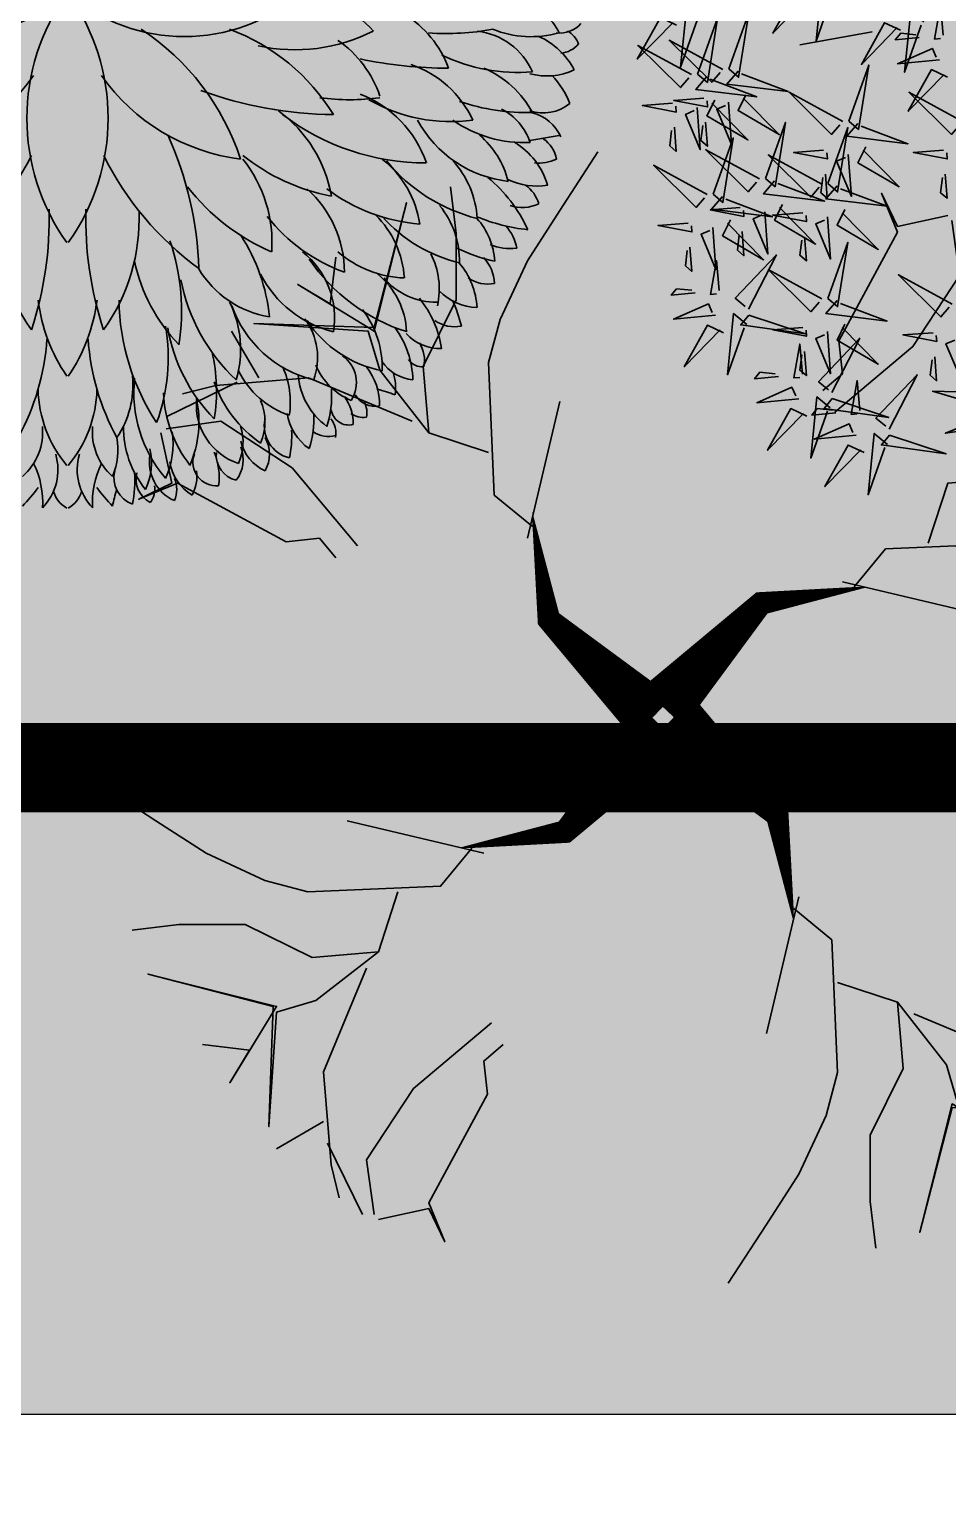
# Model space of a CAD drawing. Header units: millimetres. Extents: x -176651 to 424033, y -469666 to 486614.
# Drawn here: x 232651 to 233063, y 123438 to 124096 of the extents above; entities that cross this region are included whole.
import ezdxf

# ---------------------------------------------------------------- set-up
doc = ezdxf.new("R2010")
doc.units = ezdxf.units.MM
doc.linetypes.add('1625W-Roof Plan$0$DASHED', pattern=[0.75, 0.5, -0.25])
for name, color, linetype in [('1625_West Villa$0$ad-Elevation 10', 8, 'Continuous'), ('1625_West Villa$0$ad-Verandah', 8, 'Continuous'), ('1625W-Roof Plan$0$ad-Primary Roof', 8, 'Continuous'), ('ad-Road', 8, 'Continuous'), ('ad-Road Hatch', 8, 'Continuous')]:
    doc.layers.add(name, color=color, linetype=linetype)
doc.layers.add('1625_West Villa$0$ad-Landscape', color=8, linetype='Continuous', lineweight=35)

# ---------------------------------------------------------------- blocks, each defined once
blk = doc.blocks.new('A$C4fb60e89')
at = {"layer": 'ad-Road Hatch', "ltscale": 5, "transparency": 33554687}
h = blk.add_hatch(dxfattribs=at)
h.set_pattern_fill('AR-HBONE', color=256, scale=15)
h.set_pattern_definition([(45, (-193247.7, -428758.8), (0, 2155.2615), [4572, -1524]), (135, (-192170.1, -427681.1), (2e-13, 2155.2615), [4572, -1524])])
h.paths.add_polyline_path([(175594.49, -250240.98), (169177.86, -249341.09), (167473.46, -249057.13), (167473.46, -138693.88), (101313.46, -138693.88), (101313.46, -199953.88), (101307.71, -237994.62), (101040.35, -268290.99), (101007.75, -280967.74), (101066.44, -293683.61), (101242.5, -311127.18), (100909.94, -319343.59), (100949.06, -333937.5), (100668.66, -366959.64), (100727.35, -390982.85), (100668.66, -404585.58), (100538.24, -420418.47), (100466.51, -428758.78), (92426.17, -427265.48), (92163.46, -427209.5), (92163.46, -321453.88), (24803.46, -321453.88), (24803.46, -412960.51), (15653.46, -411028.55), (15653.5, -321452.2), (-19535.1, -321452.19), (-34427.45, -319476.7), (-65207.39, -315394.6), (-171770.14, -301268.1), (-185853.92, -298333.14), (-193247.71, -296831.54), (-193244.04, -292907.62), (-191913.77, -285219.41), (-191838.82, -284678.82), (-183397.39, -286393.18), (-169722.94, -289242.84), (-53141.22, -304697.51), (-18730.12, -309262.19), (15653.31, -309262.2), (15653.46, 703.42), (24803.46, 1114.59), (24803.46, -129543.88), (92163.46, -129543.88), (92163.46, 15133.29), (101313.46, 17712.85), (101313.46, -129543.88), (167473.46, -129543.88), (167473.46, 35551.59), (175737.95, 37855.03), (175848.81, 28595.27), (175835.76, 25947.37), (175777.08, 14040.48), (175855.33, 2315.8), (175659.7, -18036.12), (175731.43, -34038.55), (175718.39, -46839.2), (175672.74, -63402.44), (175816.2, -82071.94), (175542.32, -106356), (175490.15, -124640.77), (175574.93, -145018.77), (175731.43, -168892), (175796.64, -181268.79), (175796.64, -192667.42), (175744.47, -208200.35), (175829.24, -223276.81), (175887.93, -234871.08)])
h.paths.add_polyline_path([(24803.46, -309263.88), (92163.46, -309263.88), (92163.46, -138693.88), (24803.46, -138693.88)], flags=16)
blk = doc.blocks.new('1625_West Villa$0$bamboo')
at = {"layer": '1625_West Villa$0$ad-Landscape', "color": 62}
blk.add_line((-124.2, -652.6), (-157.7, -842.3), dxfattribs=at)
for points in [[(-1158.7, -320.6), (-1114.9, -311.4), (-1174.8, -460.8), (-1156.4, -331.5)], [(-1114.4, -368.3), (-1068.3, -370), (-1064.9, -494.8), (-1103.4, -366)], [(-922.6, -429.1), (-1032.9, -420.9), (-940.7, -459.5), (-931.1, -436.4)], [(-1179.6, -607.1), (-1229, -459.4), (-1205.5, -628.4), (-1179.6, -607.1)], [(-836.6, -443.5), (-760.1, -583.9), (-870.5, -472.6), (-845, -450.8)], [(-974.6, -488.6), (-1037.7, -483.9), (-1023.1, -500.8), (-983.1, -495.9)], [(-911.6, -493.3), (-917.6, -572.1), (-934.7, -483.7), (-918.9, -484.8)], [(-1163.9, -608.6), (-1022, -535), (-1135.5, -643.1), (-1156.8, -617.2)], [(-1204, -612.6), (-1175.5, -647.1), (-1335.8, -663.4), (-1212.6, -619.7)], [(-1084.1, -757), (-1133.4, -609.4), (-1109.9, -778.4), (-1084.1, -757)], [(-827.8, -744.4), (-861.7, -773.6), (-881.2, -613.7), (-835.1, -736)], [(-527.4, -744.4), (-561.3, -773.6), (-580.8, -613.7), (-534.7, -736)], [(-425.4, -669.4), (-466.6, -690.1), (-529.7, -582.4), (-433.9, -676.7)], [(-119.8, -578.6), (-100, -620.2), (-209, -681), (-112.7, -587.2)], [(-889.6, -724), (-930.8, -744.6), (-993.8, -636.9), (-898.1, -731.2)], [(-589.2, -724), (-630.4, -744.6), (-693.5, -636.9), (-597.7, -731.2)], [(-1225.7, -674), (-1205.9, -715.6), (-1314.8, -776.5), (-1218.6, -682.6)], [(-1115.6, -684.7), (-1037, -692.3), (-1125.7, -707.5), (-1124.2, -691.8)], [(-1068.3, -758.6), (-926.4, -685), (-1039.9, -793.1), (-1061.2, -767.2)], [(-357.5, -714.1), (-210.9, -661.7), (-379.3, -688.7), (-357.5, -714.1)], [(-1180, -694.3), (-1190.5, -804.4), (-1150.1, -713.1), (-1172.9, -702.9)], [(-821.7, -768.6), (-675.1, -716.3), (-843.5, -743.3), (-821.7, -768.6)], [(-444.7, -715.5), (-555, -707.2), (-462.9, -745.8), (-453.2, -722.8)], [(-521.3, -768.6), (-374.8, -716.3), (-543.2, -743.3), (-521.3, -768.6)], [(-358.7, -729.9), (-282.3, -870.2), (-392.6, -759), (-367.2, -737.1)], [(-1108.4, -762.6), (-1079.9, -797.1), (-1240.2, -813.4), (-1117, -769.7)], [(-1121.6, -747.6), (-1127.7, -810.5), (-1110.4, -796.3), (-1114.5, -756.2)], [(-908.9, -770), (-1019.2, -761.8), (-927.1, -800.3), (-917.4, -777.3)], [(-608.6, -770), (-718.8, -761.8), (-626.7, -800.3), (-617.1, -777.3)], [(-16.2, -749), (12.3, -783.5), (-148, -799.7), (-24.8, -756.1)], [(-822.9, -784.4), (-746.5, -924.8), (-856.8, -813.5), (-831.4, -791.7)], [(-575.6, -887.6), (-616.8, -908.3), (-679.8, -800.6), (-584, -894.9)], [(-513.8, -908.1), (-547.7, -937.2), (-567.2, -777.3), (-521, -899.6)], [(-496.8, -774.9), (-559.8, -770.2), (-545.3, -787.1), (-505.3, -782.2)], [(-522.5, -784.4), (-446.1, -924.8), (-556.4, -813.5), (-531, -791.7)], [(-433.8, -779.7), (-439.8, -858.4), (-456.8, -770), (-441.1, -771.2)], [(-1130.1, -824), (-1110.3, -865.6), (-1219.3, -926.5), (-1123, -832.6)], [(-1084.5, -844.3), (-1095, -954.4), (-1054.5, -863.1), (-1077.3, -852.9)], [(-1020.1, -834.7), (-941.4, -842.3), (-1030.2, -857.5), (-1028.7, -841.8)], [(-961, -829.5), (-1024, -824.8), (-1009.5, -841.7), (-969.5, -836.8)], [(-898, -834.2), (-904, -913), (-921, -824.6), (-905.3, -825.7)], [(-865.6, -975.2), (-915, -827.6), (-891.5, -996.5), (-865.6, -975.2)], [(-660.6, -829.5), (-723.6, -824.8), (-709.1, -841.7), (-669.1, -836.8)], [(-597.6, -834.2), (-603.6, -913), (-620.7, -824.6), (-604.9, -825.7)], [(-37.9, -810.4), (-18.1, -852), (-127, -912.8), (-30.8, -819)], [(-507.7, -932.3), (-361.1, -879.9), (-529.5, -906.9), (-507.7, -932.3)], [(-227.1, -1003.5), (-261, -1032.7), (-280.5, -872.8), (-234.3, -995)], [(-1026.1, -897.6), (-1032.1, -960.5), (-1014.9, -946.3), (-1019, -906.2)], [(-849.9, -976.7), (-708, -903.2), (-821.4, -1011.2), (-842.8, -985.4)], [(-554.7, -1044.4), (-588.6, -1073.6), (-608.1, -913.7), (-562, -1036)], [(-288.9, -983), (-330, -1003.7), (-393.1, -896), (-297.3, -990.3)], [(-616.5, -1023.9), (-657.7, -1044.6), (-720.8, -936.9), (-625, -1031.2)], [(-594.9, -933.7), (-705.2, -925.4), (-613.1, -964), (-603.4, -940.9)], [(-508.9, -948), (-432.5, -1088.4), (-542.8, -977.2), (-517.4, -955.3)], [(-240.7, -1085.3), (-274.6, -1114.5), (-294.1, -954.6), (-248, -1076.9)], [(-889.9, -980.8), (-861.5, -1015.3), (-1021.7, -1031.5), (-898.6, -987.9)], [(-647, -993.1), (-710, -988.4), (-695.4, -1005.3), (-655.5, -1000.4)], [(-584, -997.8), (-590, -1076.6), (-607, -988.2), (-591.3, -989.4)], [(-302.5, -1064.9), (-343.7, -1085.5), (-406.8, -977.8), (-311, -1072.1)], [(-221, -1027.7), (-74.4, -975.4), (-242.8, -1002.3), (-221, -1027.7)], [(-548.6, -1068.6), (-402.1, -1016.3), (-570.5, -1043.2), (-548.6, -1068.6)], [(-308.2, -1029.1), (-418.5, -1020.8), (-326.4, -1059.4), (-316.7, -1036.4)], [(-911.7, -1042.2), (-891.9, -1083.8), (-1000.8, -1144.6), (-904.6, -1050.8)], [(-866, -1062.5), (-876.5, -1172.5), (-836.1, -1081.2), (-858.9, -1071.1)], [(-801.6, -1052.8), (-723, -1060.4), (-811.7, -1075.7), (-810.2, -1059.9)], [(-635.9, -1070), (-746.1, -1061.7), (-654, -1100.3), (-644.4, -1077.3)], [(-234.6, -1109.5), (-88.1, -1057.2), (-256.5, -1084.1), (-234.6, -1109.5)], [(-222.2, -1043.5), (-145.8, -1183.9), (-256.1, -1072.6), (-230.7, -1050.8)], [(-549.8, -1084.4), (-473.4, -1224.8), (-583.8, -1113.5), (-558.3, -1091.7)], [(-321.9, -1110.9), (-432.1, -1102.7), (-340, -1141.2), (-330.3, -1118.2)], [(-360.3, -1088.6), (-423.3, -1083.8), (-408.7, -1100.8), (-368.8, -1095.8)], [(-297.3, -1093.3), (-303.3, -1172), (-320.3, -1083.6), (-304.5, -1084.8)], [(-84.4, -1103.5), (-56, -1138), (-216.2, -1154.2), (-93.1, -1110.6)], [(-807.6, -1115.7), (-813.6, -1178.6), (-796.4, -1164.4), (-800.5, -1124.4)], [(-687.9, -1129.5), (-751, -1124.7), (-736.4, -1141.7), (-696.4, -1136.8)], [(-624.9, -1134.2), (-630.9, -1213), (-648, -1124.6), (-632.2, -1125.7)], [(-235.8, -1125.3), (-159.4, -1265.7), (-269.7, -1154.4), (-244.3, -1132.6)], [(-373.9, -1170.4), (-436.9, -1165.7), (-422.4, -1182.6), (-382.4, -1177.7)], [(-310.9, -1175.1), (-316.9, -1253.9), (-334, -1165.5), (-318.2, -1166.6)], [(-106.2, -1164.9), (-86.3, -1206.5), (-195.3, -1267.4), (-99.1, -1173.5)]]:
    blk.add_lwpolyline(points, dxfattribs=at)
at = {"layer": '1625_West Villa$0$ad-Landscape', "color": 76}
for points in [[(-358.7, -416.2), (-282.3, -556.6), (-392.6, -445.4), (-367.2, -423.5)], [(-496.8, -461.3), (-559.8, -456.6), (-545.3, -473.5), (-505.3, -468.6)], [(-433.8, -466), (-439.8, -544.8), (-456.8, -456.4), (-441.1, -457.6)], [(-242.7, -455.8), (-222.9, -497.4), (-331.8, -558.3), (-235.6, -464.5)], [(-197, -476.1), (-207.5, -586.2), (-167.1, -494.9), (-189.9, -484.8)], [(-132.6, -466.5), (-54, -474.1), (-142.8, -489.3), (-141.3, -473.6)], [(-98.1, -517.2), (-69.7, -551.7), (-229.9, -567.9), (-106.7, -524.3)], [(-138.6, -529.4), (-144.7, -592.3), (-127.4, -578.1), (-131.5, -538)], [(-363.6, -689.9), (-397.5, -719), (-417, -559.2), (-370.9, -681.4)]]:
    blk.add_lwpolyline(points, dxfattribs=at)
blk = doc.blocks.new('1625_West Villa$0$A$C7DA81DBD')
at = {"layer": '1625_West Villa$0$ad-Landscape'}
for centre, radius, start, end in [((4.147, 8.318), 0.227, 130.9335, 187.2728), ((3.602, 8.179), 0.342, 140.1793, 198.6746), ((3.063, 7.709), 0.743, 47.0323, 68.1406), ((4.101, 8.21), 0.535, 155.1905, 195.2068), ((3.338, 7.896), 0.606, 24.0272, 62.7305), ((3.977, 8.301), 0.225, 130.8443, 173.759), ((3.752, 8.272), 0.214, 30.4156, 68.83), ((3.19, 8.143), 0.343, 154.8223, 186.1053), ((2.828, 8.025), 0.269, 35.0422, 78.9599), ((10.109, 6.928), 7.168, 168.7597, 170.8333), ((2.916, 7.999), 0.358, 14.3796, 65.6782), ((4.728, 8.08), 0.838, 164.1327, 202.2774), ((3.777, 7.981), 0.359, 3.0513, 66.2944), ((2.791, 8.006), 0.311, 153.8191, 198.7871), ((2.422, 7.855), 0.302, 36.3212, 72.6008), ((3.209, 8.125), 0.552, 170.4856, 205.4529), ((2.484, 7.618), 0.625, 31.2577, 73.0883), ((1.799, 6.955), 1.205, 39.6176, 65.5256), ((3.777, 8.207), 1.488, 185.9725, 202.7074), ((4.032, 8.019), 1.016, 176.9811, 215.1502), ((2.86, 7.611), 0.488, 27.4375, 71.1826), ((5.028, 8.053), 1.765, 178.7548, 198.6115), ((2.873, 7.365), 0.824, 23.2196, 61.7797), ((5.053, 7.972), 1.458, 175.3381, 205.5558), ((3.37, 7.569), 0.57, 6.6723, 66.2687), ((2.551, 7.906), 0.41, 172.3277, 203.6108), ((2.085, 7.61), 0.356, 46.8629, 80.3692), ((2.519, 7.177), 0.735, 40.3866, 76.092), ((3.664, 8), 0.974, 186.4669, 241.6556), ((2.137, 7.724), 0.289, 169.0778, 214.6406), ((1.84, 7.449), 0.329, 46.2451, 87.6854), ((2.004, 7.199), 0.581, 48.3364, 86.6749), ((3.329, 8.051), 1.32, 191.9389, 206.2186), ((5.983, 7.38), 2.067, 169.3214, 184.0479), ((1.621, 7.013), 0.621, 49.7759, 86.9333), ((2.115, 7.651), 0.461, 182.3648, 225.5832), ((3.755, 7.978), 1.408, 194.0868, 230.7518), ((2.347, 6.872), 0.764, 47.3855, 86.8116), ((4.538, 7.416), 1.349, 172.2305, 210.013), ((2.838, 6.81), 0.868, 18.6878, 65.2839), ((1.785, 7.45), 0.289, 169.0778, 214.6406), ((1.197, 6.26), 1.281, 66.1435, 76.2848), ((3.23, 7.78), 1.242, 193.527, 228.3981), ((2.035, 6.759), 0.73, 50.8151, 91.0506), ((7.132, 7.397), 3.502, 179.9824, 192.0052), ((3.329, 6.578), 0.874, 31.4049, 69.8192), ((1.188, 6.487), 0.863, 51.0238, 81.3872), ((1.689, 7.325), 0.372, 177.6019, 227.961), ((1.808, 6.679), 0.643, 63.0761, 102.3855), ((2.244, 7.287), 0.544, 178.2486, 230.6804), ((1.218, 6.926), 0.274, 57.9754, 101.2662), ((1.314, 7.188), 0.15, 177.4703, 233.8096), ((3.802, 7.277), 1.463, 184.5397, 217.072), ((2.218, 6.324), 0.846, 38.4928, 81.4291), ((4.785, 7.206), 1.936, 179.7315, 217.4115), ((2.546, 6.334), 0.932, 21.0147, 71.0085), ((1.411, 7.142), 0.356, 186.207, 235.7181), ((1.038, 6.345), 0.759, 53.8433, 88.585), ((1.43, 6.407), 0.645, 39.1564, 87.7817), ((2.914, 7.514), 1.53, 197.5905, 235.7456), ((1.841, 6.215), 0.821, 45.1229, 85.9267), ((2.796, 7.069), 0.898, 182.3009, 220.5076), ((0.988, 6.563), 0.399, 70.941, 97.7273), ((-0.468, 6.436), 1.496, 14.5537, 20.4136), ((1.025, 6.792), 0.186, 168.2362, 240.9945), ((0.856, 6.342), 0.488, 50.8294, 91.5989), ((2.076, 7.032), 0.96, 190.8581, 236.5506), ((1.155, 6.057), 0.795, 52.4719, 91.5519), ((5.353, 6.584), 1.983, 172.8697, 187.1303), ((3.099, 5.955), 0.928, 34.9166, 71.0505), ((0.918, 6.693), 0.17, 170.7137, 216.2765), ((0.789, 6.557), 0.168, 59.8902, 103.1809), ((5.216, 6.13), 1.434, 153.1598, 192.1138), ((3.296, 6.073), 0.953, 6.2214, 47.7369), ((0.833, 6.576), 0.148, 166.0967, 261.703), ((0.696, 6.233), 0.379, 53.8191, 90.9542), ((1.034, 6.365), 0.273, 35.3989, 122.1552), ((1.376, 6.791), 0.525, 201.8257, 248.0281), ((1.943, 5.613), 0.927, 41.7393, 89.8284), ((3.287, 7.022), 1.425, 199.7331, 231.7721), ((0.621, 6.286), 0.183, 51.1425, 102.0713), ((0.83, 6.411), 0.239, 166.7548, 212.3176), ((0.919, 5.641), 0.793, 85.5663, 108.0123), ((1.568, 5.764), 0.695, 38.2825, 99.3433), ((2.35, 6.667), 0.921, 193.6684, 242.8823), ((2.387, 5.346), 1.102, 36.0391, 80.2682), ((4.23, 6.754), 1.688, 191.0285, 218.5633), ((2.351, 4.995), 1.708, 20.4746, 58.3718), ((6.505, 6.477), 3.258, 180.4864, 200.1425), ((1.139, 6.73), 0.573, 215.7635, 266.3734), ((1.241, 5.774), 0.544, 53.779, 109.798), ((0.735, 5.473), 0.814, 86.7638, 107.5222), ((0.849, 6.498), 0.437, 214.7848, 261.073), ((1.985, 6.512), 0.955, 193.7428, 250.7401), ((0.597, 5.226), 0.879, 87.0026, 102.0734), ((0.677, 6.149), 0.271, 193.6546, 282.449), ((0.873, 5.388), 0.705, 65.6035, 98.753), ((1.454, 6.318), 0.727, 198.6708, 243.797), ((5.367, 5.219), 1.476, 139.5678, 220.4322), ((2.19, 4.831), 1.111, 51.6498, 93.9516), ((3.74, 6.643), 1.772, 203.4099, 232.0446), ((0.444, 5.642), 0.279, 60.3623, 119.6377), ((0.641, 6.043), 0.37, 205.3637, 256.0362), ((0.712, 5.441), 0.443, 66.5632, 113.4368), ((1.371, 6.425), 1.015, 214.6416, 251.0624), ((1.43, 4.425), 1.503, 56.8668, 84.3747), ((2.402, 6.056), 0.836, 189.3048, 239.3197), ((0.4, 5.419), 0.285, 68.3546, 126.7162), ((0.545, 5.275), 0.428, 72.4107, 114.4025), ((0.437, 5.695), 0.213, 192.8534, 276.0686), ((0.85, 5.826), 0.508, 198.3657, 274.3629), ((1.308, 4.791), 0.892, 63.9188, 106.3599), ((2.173, 6.693), 1.53, 223.1553, 259.12), ((4.521, 5.887), 1.654, 187.071, 234.8541), ((2.238, 3.734), 2.052, 33.3645, 71.7788), ((0.376, 5.482), 0.193, 174.1867, 290.596), ((0.253, 4.962), 0.544, 67.6458, 97.2834), ((0.965, 4.057), 1.427, 76.9569, 99.2549), ((1.723, 6.473), 1.411, 225.5947, 260.3414), ((0.714, 4.425), 0.914, 78.0173, 113.3144), ((4.061, 6.873), 2.589, 216.3709, 243.6204), ((1.888, 2.448), 2.891, 65.6741, 88.2579), ((0.26, 5.008), 0.314, 81.5933, 119.1651), ((0.437, 5.482), 0.386, 211.1509, 261.8872), ((1.001, 6.11), 1.065, 232.5105, 267.2521), ((0.153, 4.921), 0.235, 66.9546, 113.0454), ((0.379, 5.278), 0.348, 203.9184, 280.7874), ((0.528, 4.448), 0.678, 81.5557, 114.7052), ((1.238, 3.557), 1.529, 80.073, 110.392), ((1.631, 3.425), 1.771, 71.0687, 99.21), ((2.329, 6.193), 1.415, 226.1223, 258.1088), ((0.153, 4.809), 0.166, 79.3544, 130.2832), ((0.955, 5.895), 1.093, 229.5217, 276.1719), ((1.737, 6.553), 1.873, 236.553, 269.3505), ((0.237, 5.034), 0.214, 207.1935, 284.6897), ((0.375, 4.422), 0.526, 77.3912, 114.963), ((0.663, 5.52), 0.803, 230.6141, 270.7898), ((2.39, 3.256), 1.59, 87.8069, 125.3426), ((0.222, 3.924), 0.887, 85.5415, 102.4704), ((0.253, 4.876), 0.238, 201.2281, 283.0029), ((1.01, 4.034), 0.76, 84.1206, 124.2254), ((-0.244, 5.884), 1.285, 281.6372, 288.0005), ((1.191, 5.881), 1.72, 226.87, 233.5161), ((0.483, 4.104), 0.567, 79.894, 113.0436), ((0.627, 4.946), 0.486, 221.139, 275.5703), ((1.521, 6.369), 1.948, 241.1822, 266.2604), ((0.046, 5.194), 0.734, 266.4289, 296.017), ((1.002, 3.489), 1.009, 91.2562, 130.1055), ((1.89, 3.086), 1.423, 97.042, 124.3197), ((2.38, 7.288), 2.882, 251.6105, 271.7173), ((3.217, 2.824), 1.766, 54.4662, 125.5338), ((0.317, 4.791), 0.456, 226.0882, 286.2369), ((0.197, 4.155), 0.224, 105.3109, 151.5664), ((0.197, 4.356), 0.224, 208.4336, 254.6891)]:
    blk.add_arc(centre, radius, start, end, dxfattribs=at)
at = {"layer": '1625_West Villa$0$ad-Landscape', "color": 76}
for centre, radius, start, end in [((1.002, 5.021), 1.009, 229.8945, 268.7438), ((1.89, 5.425), 1.423, 235.6803, 262.958), ((3.217, 5.686), 1.766, 234.4662, 305.5338), ((5.367, 3.292), 1.476, 139.5678, 220.4322), ((0.317, 3.72), 0.456, 73.7631, 133.9118), ((0.046, 3.316), 0.734, 63.983, 93.5711), ((1.191, 2.629), 1.72, 126.4839, 133.13), ((0.627, 3.564), 0.486, 84.4297, 138.861), ((1.521, 2.141), 1.948, 93.7396, 118.8178), ((2.38, 1.222), 2.882, 88.2827, 108.3895), ((2.39, 5.254), 1.59, 234.6574, 272.1931), ((4.061, 1.638), 2.589, 116.3796, 143.6291), ((4.521, 2.623), 1.654, 125.1459, 172.929)]:
    blk.add_arc(centre, radius, start, end, dxfattribs=at)
blk = doc.blocks.new('1625_West Villa$0$A$C06C421F0')
at = {"layer": '1625_West Villa$0$ad-Landscape'}
for points in [[(359.91, 366.46, 35.98, 14.39, 0), (421.22, 431.54, 14.39, 0.72, 0), (487.37, 441.94, 0, 0, 0), (448, 441.94, 0, 0, 0), (472.53, 524.19, 0, 0, 0), (467.69, 541.37, 0, 0, 0), (379.6, 599.67, 0, 0, 0), (404.12, 579.33, 0, 0, 0), (359.91, 575.71, 0, 0, 0), (404.12, 579.33, 0, 0, 0), (467.69, 541.37, 0, 0, 0), (433.48, 648.03, 0, 0, 0), (482.53, 692.32, 0, 0, 0), (430.9, 648.03, 0, 0, 0), (418.64, 692.32, 0, 0, 0), (426.06, 713.11, 0, 0, 0), (413.8, 692.32, 0, 0, 0), (372.17, 716.27, 0, 0, 0), (413.8, 692.32, 0, 0, 0), (323.13, 719.89, 0, 0, 0)], [(353.42, 359.91, 35.98, 14.39, 0), (288.34, 421.22, 14.39, 0.72, 0), (277.95, 487.37, 0, 0, 0), (277.95, 448, 0, 0, 0), (195.69, 472.53, 0, 0, 0), (178.52, 467.69, 0, 0, 0), (120.22, 379.6, 0, 0, 0), (140.56, 404.12, 0, 0, 0), (144.17, 359.91, 0, 0, 0), (140.56, 404.12, 0, 0, 0), (178.52, 467.69, 0, 0, 0), (71.86, 433.48, 0, 0, 0), (27.57, 482.53, 0, 0, 0), (71.86, 430.9, 0, 0, 0), (27.57, 418.64, 0, 0, 0), (6.78, 426.06, 0, 0, 0), (27.57, 413.8, 0, 0, 0), (3.62, 372.17, 0, 0, 0), (27.57, 413.8, 0, 0, 0), (0, 323.13, 0, 0, 0)], [(366.46, 359.97, 35.98, 14.39, 0), (431.54, 298.66, 14.39, 0.72, 0), (441.94, 232.52, 0, 0, 0), (441.94, 271.88, 0, 0, 0), (524.19, 247.36, 0, 0, 0), (541.37, 252.2, 0, 0, 0), (599.67, 340.29, 0, 0, 0), (579.33, 315.77, 0, 0, 0), (575.71, 359.97, 0, 0, 0), (579.33, 315.77, 0, 0, 0), (541.37, 252.2, 0, 0, 0), (648.03, 286.4, 0, 0, 0), (692.32, 237.36, 0, 0, 0), (648.03, 288.98, 0, 0, 0), (692.32, 301.25, 0, 0, 0), (713.11, 293.82, 0, 0, 0), (692.32, 306.09, 0, 0, 0), (716.27, 347.71, 0, 0, 0), (692.32, 306.09, 0, 0, 0), (719.89, 396.76, 0, 0, 0)], [(359.97, 353.42, 35.98, 14.39, 0), (298.66, 288.34, 14.39, 0.72, 0), (232.52, 277.95, 0, 0, 0), (271.88, 277.95, 0, 0, 0), (247.36, 195.69, 0, 0, 0), (252.2, 178.52, 0, 0, 0), (340.29, 120.22, 0, 0, 0), (315.77, 140.56, 0, 0, 0), (359.97, 144.17, 0, 0, 0), (315.77, 140.56, 0, 0, 0), (252.2, 178.52, 0, 0, 0), (286.4, 71.86, 0, 0, 0), (237.36, 27.57, 0, 0, 0), (288.98, 71.86, 0, 0, 0), (301.25, 27.57, 0, 0, 0), (293.82, 6.78, 0, 0, 0), (306.09, 27.57, 0, 0, 0), (347.71, 3.62, 0, 0, 0), (306.09, 27.57, 0, 0, 0), (396.76, 0, 0, 0, 0)]]:
    blk.add_lwpolyline(points, format="xyseb", dxfattribs=at)
for points in [[(277.95, 479.95), (253.99, 499.63), (250.38, 582.88), (257.61, 609.99), (274.78, 646.77), (295.12, 678.39), (319.07, 715.18)], [(250.38, 526.41), (212.87, 538.67), (209.25, 580.3), (230.04, 622.25), (230.04, 663.87), (226.43, 693.24)], [(212.87, 538.67), (182.13, 578.04), (174.9, 602.56), (103.04, 607.4), (178.52, 604.82), (198.86, 683.23), (178.52, 602.56), (130.61, 631.93), (150.95, 619.67), (154.57, 649.03)], [(460.26, 565.32), (472.53, 575.71), (470.27, 596.5), (507.05, 664.75), (497.05, 689.15), (507.05, 668.36), (538.67, 675.14)], [(467.69, 551.76), (516.73, 592.89), (546.1, 637.63), (541.26, 671.98)], [(570.62, 627.24), (548.68, 671.98)], [(546.1, 517.41), (573.2, 582.49), (568.36, 640.79), (563.2, 661.58)], [(573.2, 613.68), (602.56, 630.85)], [(538.67, 507.02), (578.04, 537.75), (602.56, 544.98), (607.4, 616.84), (604.82, 541.37), (683.23, 521.03), (602.56, 541.37), (631.93, 589.27), (619.67, 568.94), (649.03, 565.32)], [(106.21, 573.2), (89.03, 602.56)], [(202.47, 546.1), (137.39, 573.2), (79.09, 568.36), (58.3, 563.2)], [(92.65, 570.62), (47.91, 548.68)], [(274.78, 472.53), (295.12, 558.36)], [(168.12, 467.69), (127, 516.73), (82.25, 546.1), (47.91, 541.26)], [(154.57, 460.26), (144.17, 472.53), (123.38, 470.27), (55.14, 507.05), (30.73, 497.05), (51.52, 507.05), (44.74, 538.67)], [(526.41, 469.51), (538.67, 507.02), (580.3, 510.63), (622.25, 489.84), (663.87, 489.84), (693.24, 493.46)], [(479.95, 441.94), (499.63, 465.89), (582.88, 469.51), (609.99, 462.28), (646.77, 445.1), (678.39, 424.76), (715.18, 400.81)], [(472.53, 445.1), (558.36, 424.76)], [(239.94, 277.95), (220.25, 253.99), (137, 250.38), (109.9, 257.61), (73.11, 274.78), (41.49, 295.12), (4.71, 319.07)], [(247.36, 274.78), (161.53, 295.12)], [(565.32, 259.62), (575.71, 247.36), (596.5, 249.62), (664.75, 212.83), (689.15, 222.84), (668.36, 212.83), (675.14, 181.21)], [(193.47, 250.38), (181.21, 212.87), (139.59, 209.25), (97.64, 230.04), (56.01, 230.04), (26.65, 226.43)], [(551.76, 252.2), (592.89, 203.15), (637.63, 173.79), (671.98, 178.63)], [(441.94, 239.94), (465.89, 220.25), (469.51, 137), (462.28, 109.9), (445.1, 73.12), (424.76, 41.49), (400.81, 4.71)], [(445.1, 247.36), (424.76, 161.53)], [(181.21, 212.87), (141.84, 182.13), (117.32, 174.9), (112.48, 103.04), (115.06, 178.52), (36.65, 198.86), (117.32, 178.52), (87.96, 130.61), (100.22, 150.95), (70.86, 154.57)], [(173.79, 202.47), (146.68, 137.39), (151.52, 79.09), (156.69, 58.3)], [(469.51, 193.47), (507.02, 181.21), (510.63, 139.59), (489.84, 97.64), (489.84, 56.01), (493.46, 26.65)]]:
    blk.add_lwpolyline(points, dxfattribs=at)
blk = doc.blocks.new('1625_West Villa$0$zw$6CCD')
at = {"transparency": 33554559}
h = blk.add_hatch(color=256, dxfattribs=at)
h.dxf.hatch_style = 1
h.set_gradient(color1=(153, 204, 0), color2=(63, 127, 0), name='INVSPHERICAL')
h.paths.add_polyline_path([(9635, -15740), (14550, -15740), (14550, -14830), (9635, -14830)])
h = blk.add_hatch(dxfattribs=at)
h.set_pattern_fill('GRASS', color=74, angle=90)
h.set_pattern_definition([(180, (9635, -15740), (-17.96051, -17.96051), [4.7625, -31.15852]), (135, (9635, -15740), (-17.96051, -17.96051), [4.7625, -20.6375]), (225, (9635, -15740), (17.96051, -17.96051), [4.7625, -20.6375])])
h.paths.add_polyline_path([(9635, -15740), (14550, -15740), (14550, -14830), (9635, -14830)])
at = {"layer": '1625_West Villa$0$ad-Elevation 10'}
blk.add_lwpolyline([(9635, -15740), (14550, -15740), (14550, -14830), (9635, -14830)], close=True, dxfattribs=at)
at = {"xscale": -54.36482949885722, "yscale": 54.3648294988572, "zscale": 54.36482949885722, "rotation": 269.9999999999999}
blk.add_blockref('1625_West Villa$0$A$C7DA81DBD', (9694.89, -15333.49), dxfattribs=at)
at = {"layer": '1625_West Villa$0$ad-Landscape', "linetype": 'Continuous', "xscale": -0.171360081536486, "yscale": 0.1713600815364859, "zscale": 0.171360081536486, "rotation": 269.9999999999999}
blk.add_blockref('1625_West Villa$0$bamboo', (10398.94, -15098.6), dxfattribs=at)
at = {"layer": '1625_West Villa$0$ad-Landscape', "xscale": 0.7144563243118911, "yscale": 0.7144563243118911, "zscale": 0.7144563243118911, "rotation": 90}
blk.add_blockref('1625_West Villa$0$A$C06C421F0', (10450.49, -15684.65), dxfattribs=at)
blk = doc.blocks.new('1625W-Roof Plan$0$A$Ca594aa6c')
at = {"layer": '1625W-Roof Plan$0$ad-Primary Roof', "linetype": '1625W-Roof Plan$0$DASHED', "ltscale": 2, "const_width": 40}
blk.add_lwpolyline([(12570, -15450), (2380, -15450), (7475, -10550)], close=True, dxfattribs=at)
blk = doc.blocks.new('1625W-Roof Plan')
blk.add_blockref('1625W-Roof Plan$0$A$Ca594aa6c', (0, 13620))
blk = doc.blocks.new('1625_West Villa')
at = {"layer": '1625_West Villa$0$ad-Verandah'}
blk.add_blockref('1625_West Villa$0$zw$6CCD', (0, 13620), dxfattribs=at)
blk.add_blockref('1625W-Roof Plan', (0, 0))
blk = doc.blocks.new("All Plot's Villa Plans")
at = {"ltscale": 5}
blk.add_blockref('1625_West Villa', (222742.28, 125594.9), dxfattribs=at)

msp = doc.modelspace()

# ---------------------------------------------------------------- block references
at = {"ltscale": 5}
msp.add_blockref("All Plot's Villa Plans", (0, 0), dxfattribs=at)

# ---------------------------------------------------------------- next in the draw order: block references
at = {"layer": 'ad-Road', "ltscale": 5}
msp.add_blockref('A$C4fb60e89', (191838.82, 428758.78), dxfattribs=at)

doc.saveas('drawing.dxf')
